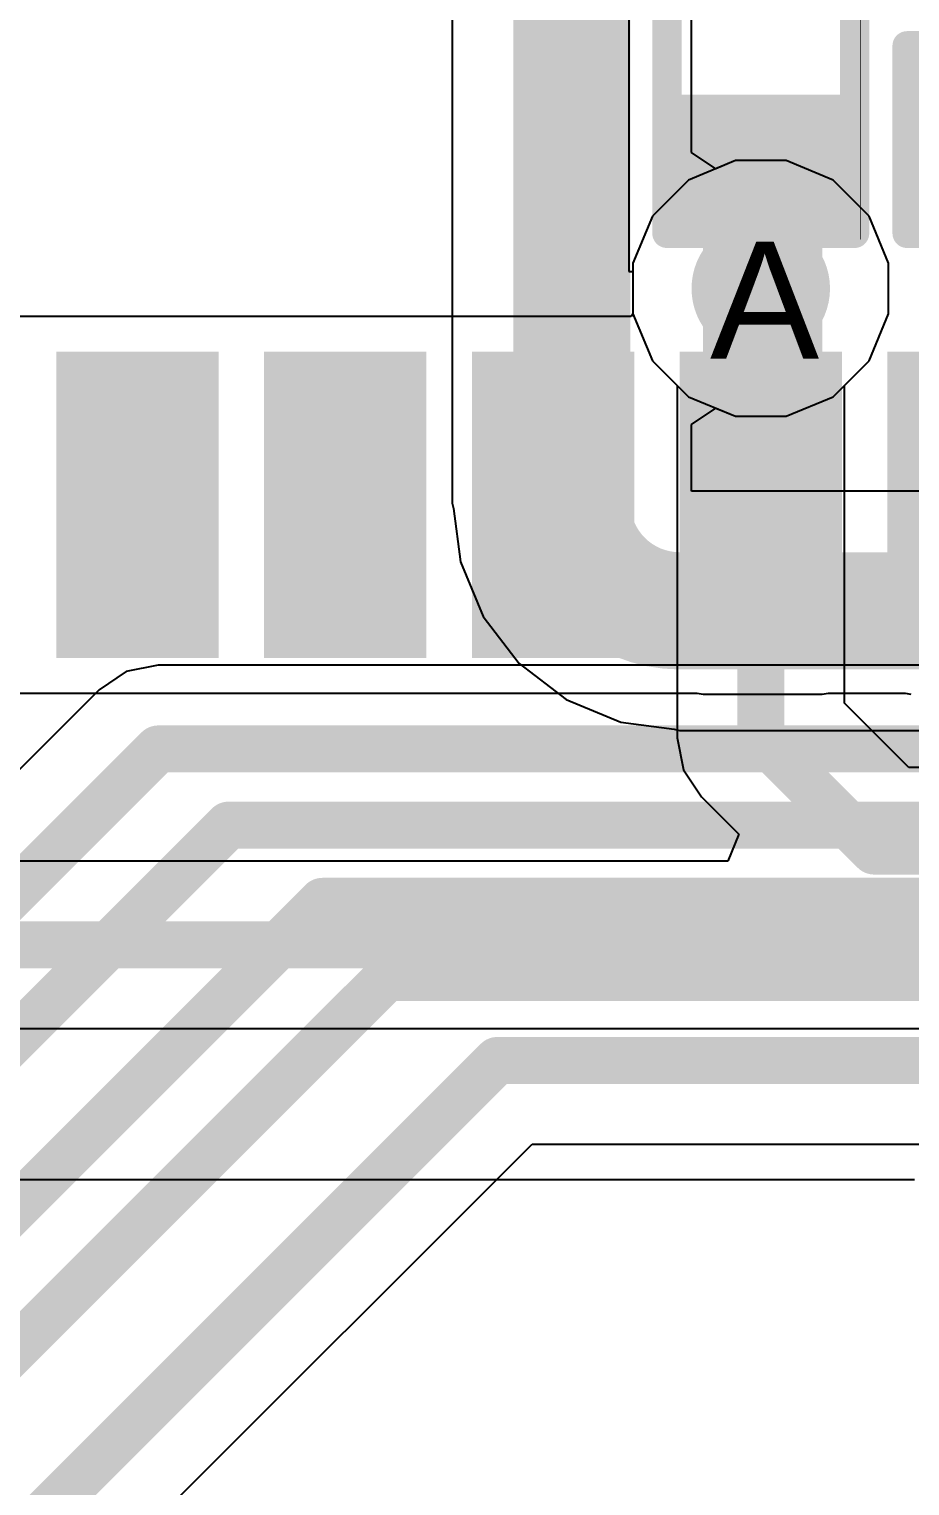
# Model space of a CAD drawing. Header units: inches. Extents: x 0 to 208, y 0 to 213.
# Drawn here: x 0.6014 to 0.7517, y 1.4447 to 1.6932 of the extents above; entities that cross this region are included whole.
import ezdxf

# ---------------------------------------------------------------- set-up
doc = ezdxf.new("R2010")
doc.units = ezdxf.units.IN
doc.header["$MEASUREMENT"] = 0
for name, color, linetype in [('Bottom Layer', 5, 'Continuous'), ('Drill Drawing', 1, 'Continuous'), ('L2_GND1', 16, 'Continuous'), ('L3_SIG1', 76, 'Continuous'), ('L4_PWR', 90, 'Continuous'), ('L5_GND2', 156, 'Continuous'), ('L6_SIG2', 130, 'Continuous'), ('L7_GND3', 216, 'Continuous'), ('Top Layer', 1, 'Continuous'), ('Top Overlay', 2, 'Continuous'), ('Top Paste', 8, 'Continuous'), ('Top Solder', 216, 'Continuous'), ('Via Holes', 16, 'Continuous')]:
    doc.layers.add(name, color=color, linetype=linetype)
doc.styles.add('Arial', font='', dxfattribs={"height": 0.2})
doc.styles.get('Arial').set_extended_font_data('Arial')

# ---------------------------------------------------------------- blocks, each defined once
blk = doc.blocks.new('C___0402_113')
at = {"layer": 'Top Layer'}
for points in [[(-0.0275, -0.0125002), (-0.0275, 0.0124998), (-0.009499999999999998, 0.0124998), (-0.009500000000000001, -0.0125002)], [(0.009499999999999998, -0.0125002), (0.009500000000000001, 0.0124998), (0.0275, 0.0124998), (0.0275, -0.0125002)]]:
    blk.add_hatch(color=1, dxfattribs=at).paths.add_polyline_path(points)
at = {"layer": 'Top Paste'}
for points in [[(-0.0275, -0.0125002), (-0.0275, 0.0124998), (-0.009499999999999998, 0.0124998), (-0.009500000000000001, -0.0125002)], [(0.009499999999999998, -0.0125002), (0.009500000000000001, 0.0124998), (0.0275, 0.0124998), (0.0275, -0.0125002)]]:
    blk.add_hatch(color=8, dxfattribs=at).paths.add_polyline_path(points)
at = {"layer": 'Top Solder'}
for points in [[(-0.0298622, -0.0148624), (-0.0298622, 0.014862), (-0.007137799999999999, 0.014862), (-0.007137800000000001, -0.0148624)], [(0.007137799999999999, -0.0148624), (0.007137800000000001, 0.014862), (0.0298622, 0.014862), (0.0298622, -0.0148624)]]:
    blk.add_hatch(color=216, dxfattribs=at).paths.add_polyline_path(points)
at = {"layer": 'Top Overlay'}
for points in [[(-0.011, 0.0159998, 0.005, 0.005, 0), (-0.031, 0.0159998, 0.005, 0.005, 0)], [(-0.031, 0.0159998, 0.005, 0.005, 0), (-0.031, -0.0160002, 0.005, 0.005, 0)], [(0.031, 0.0159998, 0.005, 0.005, 0), (0.011, 0.0159998, 0.005, 0.005, 0)], [(0.031, 0.0159998, 0.005, 0.005, 0), (0.031, -0.0160002, 0.005, 0.005, 0)], [(-0.011, -0.0160002, 0.005, 0.005, 0), (-0.031, -0.0160002, 0.005, 0.005, 0)], [(0.031, -0.0160002, 0.005, 0.005, 0), (0.011, -0.0160002, 0.005, 0.005, 0)]]:
    blk.add_lwpolyline(points, format="xyseb", dxfattribs=at)
for points in [[(-0.03225, 0.0159998, 0.0025, 0.0025, 1), (-0.02975, 0.0159998, 0.0025, 0.0025, 1)], [(-0.03225, 0.0159998, 0.0025, 0.0025, 1), (-0.02975, 0.0159998, 0.0025, 0.0025, 1)], [(-0.01225, 0.0159998, 0.0025, 0.0025, 1), (-0.00975, 0.0159998, 0.0025, 0.0025, 1)], [(0.00975, 0.0159998, 0.0025, 0.0025, 1), (0.01225, 0.0159998, 0.0025, 0.0025, 1)], [(0.02975, 0.0159998, 0.0025, 0.0025, 1), (0.03225, 0.0159998, 0.0025, 0.0025, 1)], [(0.02975, 0.0159998, 0.0025, 0.0025, 1), (0.03225, 0.0159998, 0.0025, 0.0025, 1)], [(-0.03225, -0.0160002, 0.0025, 0.0025, 1), (-0.02975, -0.0160002, 0.0025, 0.0025, 1)], [(-0.03225, -0.0160002, 0.0025, 0.0025, 1), (-0.02975, -0.0160002, 0.0025, 0.0025, 1)], [(-0.01225, -0.0160002, 0.0025, 0.0025, 1), (-0.00975, -0.0160002, 0.0025, 0.0025, 1)], [(0.00975, -0.0160002, 0.0025, 0.0025, 1), (0.01225, -0.0160002, 0.0025, 0.0025, 1)], [(0.02975, -0.0160002, 0.0025, 0.0025, 1), (0.03225, -0.0160002, 0.0025, 0.0025, 1)], [(0.02975, -0.0160002, 0.0025, 0.0025, 1), (0.03225, -0.0160002, 0.0025, 0.0025, 1)]]:
    blk.add_lwpolyline(points, format="xyseb", close=True, dxfattribs=at)
blk = doc.blocks.new('AP6256__408')
at = {"layer": 'Top Layer'}
for points in [[(0.24606525, -0.0452761), (0.20177395, -0.0452761), (0.20177395, -0.0255911), (0.24606525, -0.0255911)], [(0.24606525, -0.0807081), (0.20177395, -0.0807081), (0.20177395, -0.0610231), (0.24606525, -0.0610231)], [(0.24606525, -0.1161421), (0.20177395, -0.1161421), (0.20177395, -0.0964571), (0.24606525, -0.0964571)], [(0.24606525, -0.1515741), (0.20177395, -0.1515741), (0.20177395, -0.1318891), (0.24606525, -0.1318891)]]:
    blk.add_hatch(color=1, dxfattribs=at).paths.add_polyline_path(points)
at = {"layer": 'Top Paste'}
for points in [[(0.24606525, -0.0452761), (0.20177395, -0.0452761), (0.20177395, -0.0255911), (0.24606525, -0.0255911)], [(0.24606525, -0.0807081), (0.20177395, -0.0807081), (0.20177395, -0.0610231), (0.24606525, -0.0610231)], [(0.24606525, -0.1161421), (0.20177395, -0.1161421), (0.20177395, -0.0964571), (0.24606525, -0.0964571)], [(0.24606525, -0.1515741), (0.20177395, -0.1515741), (0.20177395, -0.1318891), (0.24606525, -0.1318891)]]:
    blk.add_hatch(color=8, dxfattribs=at).paths.add_polyline_path(points)
at = {"layer": 'Top Solder'}
for points in [[(0.25006525, -0.0492761), (0.19777395, -0.0492761), (0.19777395, -0.0215911), (0.25006525, -0.0215911)], [(0.25006525, -0.0847081), (0.19777395, -0.0847081), (0.19777395, -0.0570231), (0.25006525, -0.0570231)], [(0.25006525, -0.1201421), (0.19777395, -0.1201421), (0.19777395, -0.0924571), (0.25006525, -0.0924571)], [(0.25006525, -0.1555741), (0.19777395, -0.1555741), (0.19777395, -0.1278891), (0.25006525, -0.1278891)], [(0.25006525, -0.1910081), (0.19777395, -0.1910081), (0.19777395, -0.1633231), (0.25006525, -0.1633231)]]:
    blk.add_hatch(color=216, dxfattribs=at).paths.add_polyline_path(points)
blk = doc.blocks.new('RES_0402_462')
at = {"layer": 'Top Layer'}
for points in [[(-0.0274997, -0.0124996), (-0.0274997, 0.0125004), (-0.009499699999999998, 0.0125004), (-0.009499700000000002, -0.0124996)], [(0.009500299999999998, -0.0124996), (0.009500300000000001, 0.0125004), (0.0275003, 0.0125004), (0.0275003, -0.0124996)]]:
    blk.add_hatch(color=1, dxfattribs=at).paths.add_polyline_path(points)
at = {"layer": 'Top Paste'}
for points in [[(-0.0274997, -0.0124996), (-0.0274997, 0.0125004), (-0.009499699999999998, 0.0125004), (-0.009499700000000002, -0.0124996)], [(0.009500299999999998, -0.0124996), (0.009500300000000001, 0.0125004), (0.0275003, 0.0125004), (0.0275003, -0.0124996)]]:
    blk.add_hatch(color=8, dxfattribs=at).paths.add_polyline_path(points)
at = {"layer": 'Top Solder'}
for points in [[(-0.0296651, -0.014665), (-0.0296651, 0.0146658), (-0.007334299999999998, 0.0146658), (-0.007334300000000001, -0.014665)], [(0.007334899999999998, -0.014665), (0.007334900000000002, 0.0146658), (0.0296657, 0.0146658), (0.0296657, -0.014665)]]:
    blk.add_hatch(color=216, dxfattribs=at).paths.add_polyline_path(points)
at = {"layer": 'Top Overlay'}
for points in [[(-0.0309997, 0.0160004, 0.005, 0.005, 0), (-0.0309997, -0.0159996, 0.005, 0.005, 0)], [(-0.0309997, 0.0160004, 0.005, 0.005, 0), (0.0310003, 0.0160004, 0.005, 0.005, 0)], [(0.0310003, 0.0160004, 0.005, 0.005, 0), (0.0310003, -0.0159996, 0.005, 0.005, 0)], [(-0.0309997, -0.0159996, 0.005, 0.005, 0), (0.0310003, -0.0159996, 0.005, 0.005, 0)], [(-0.0319997, -0.0169996, 0.000127, 0.000127, 0), (0.0320003, -0.0169996, 0.000127, 0.000127, 0)]]:
    blk.add_lwpolyline(points, format="xyseb", dxfattribs=at)
for points in [[(-0.0322497, 0.0160004, 0.0025, 0.0025, 1), (-0.0297497, 0.0160004, 0.0025, 0.0025, 1)], [(-0.0322497, 0.0160004, 0.0025, 0.0025, 1), (-0.0297497, 0.0160004, 0.0025, 0.0025, 1)], [(0.0297503, 0.0160004, 0.0025, 0.0025, 1), (0.0322503, 0.0160004, 0.0025, 0.0025, 1)], [(0.0297503, 0.0160004, 0.0025, 0.0025, 1), (0.0322503, 0.0160004, 0.0025, 0.0025, 1)], [(-0.0322497, -0.0159996, 0.0025, 0.0025, 1), (-0.0297497, -0.0159996, 0.0025, 0.0025, 1)], [(-0.0322497, -0.0159996, 0.0025, 0.0025, 1), (-0.0297497, -0.0159996, 0.0025, 0.0025, 1)], [(0.0297503, -0.0159996, 0.0025, 0.0025, 1), (0.0322503, -0.0159996, 0.0025, 0.0025, 1)], [(0.0297503, -0.0159996, 0.0025, 0.0025, 1), (0.0322503, -0.0159996, 0.0025, 0.0025, 1)], [(-0.0320314, -0.0169996, 6.35e-05, 6.35e-05, 1), (-0.031968, -0.0169996, 6.35e-05, 6.35e-05, 1)], [(0.0319686, -0.0169996, 6.35e-05, 6.35e-05, 1), (0.032032, -0.0169996, 6.35e-05, 6.35e-05, 1)]]:
    blk.add_lwpolyline(points, format="xyseb", close=True, dxfattribs=at)

msp = doc.modelspace()

# ---------------------------------------------------------------- hatches: boundary and pattern name
at = {"layer": 'Bottom Layer'}
h = msp.add_hatch(color=5, dxfattribs=at)
edge = h.paths.add_edge_path()
edge.add_arc((0.7262218, 1.6490002), 0.011811, 0, 360)
at = {"layer": 'L2_GND1'}
h = msp.add_hatch(color=16, dxfattribs=at)
edge = h.paths.add_edge_path()
edge.add_arc((0.7262218, 1.6490002), 0.011811, 0, 360)
at = {"layer": 'L3_SIG1'}
h = msp.add_hatch(color=76, dxfattribs=at)
edge = h.paths.add_edge_path()
edge.add_arc((0.7262218, 1.6490002), 0.011811, 0, 360)
at = {"layer": 'L4_PWR'}
h = msp.add_hatch(color=90, dxfattribs=at)
edge = h.paths.add_edge_path()
edge.add_arc((0.7262218, 1.6490002), 0.011811, 0, 360)
at = {"layer": 'L5_GND2'}
h = msp.add_hatch(color=156, dxfattribs=at)
edge = h.paths.add_edge_path()
edge.add_arc((0.7262218, 1.6490002), 0.011811, 0, 360)
at = {"layer": 'L6_SIG2'}
h = msp.add_hatch(color=130, dxfattribs=at)
edge = h.paths.add_edge_path()
edge.add_arc((0.7262218, 1.6490002), 0.011811, 0, 360)
at = {"layer": 'L7_GND3'}
h = msp.add_hatch(color=216, dxfattribs=at)
edge = h.paths.add_edge_path()
edge.add_arc((0.7262218, 1.6490002), 0.011811, 0, 360)
at = {"layer": 'Top Layer'}
msp.add_hatch(color=1, dxfattribs=at).paths.add_polyline_path([(0.7163778, 1.5899502), (0.7367198, 1.5899502), (0.7367198, 1.6799042), (0.7163778, 1.6799042)])
h = msp.add_hatch(color=1, dxfattribs=at)
edge = h.paths.add_edge_path()
edge.add_arc((0.7262218, 1.6490002), 0.011811, 0, 360)
at = {"layer": 'Via Holes'}
h = msp.add_hatch(color=7, dxfattribs=at)
edge = h.paths.add_edge_path()
edge.add_arc((0.7262218, 1.6490002), 0.0059055, 0, 360)

# ---------------------------------------------------------------- linework, layer by layer
at = {"layer": 'Bottom Layer'}
for p, q in [((0.7218833, 1.6708112), (0.7138669, 1.6674907)), ((0.7305603, 1.6708112), (0.7218833, 1.6708112)), ((0.7385767, 1.6674907), (0.7305603, 1.6708112)), ((0.7138669, 1.6674907), (0.7077313, 1.6613551)), ((0.7447123, 1.6613551), (0.7385767, 1.6674907)), ((0.7077313, 1.6613551), (0.7044108, 1.6533387)), ((0.7480328, 1.6533387), (0.7447123, 1.6613551)), ((0.7044108, 1.6533387), (0.7044108, 1.6446617)), ((0.7480328, 1.6446617), (0.7480328, 1.6533387)), ((0.7044108, 1.6446617), (0.7077313, 1.6366453)), ((0.7447123, 1.6366453), (0.7480328, 1.6446617)), ((0.7077313, 1.6366453), (0.7138669, 1.6305097)), ((0.7385767, 1.6305097), (0.7447123, 1.6366453)), ((0.7138669, 1.6305097), (0.7218833, 1.6271892)), ((0.7305603, 1.6271892), (0.7385767, 1.6305097)), ((0.7218833, 1.6271892), (0.7305603, 1.6271892))]:
    msp.add_line(p, q, dxfattribs=at)
at = {"layer": 'L2_GND1'}
for p, q in [((0.7218833, 1.6708112), (0.7138669, 1.6674907)), ((0.7305603, 1.6708112), (0.7218833, 1.6708112)), ((0.7385767, 1.6674907), (0.7305603, 1.6708112)), ((0.7138669, 1.6674907), (0.7077313, 1.6613551)), ((0.7447123, 1.6613551), (0.7385767, 1.6674907)), ((0.7077313, 1.6613551), (0.7044108, 1.6533387)), ((0.7480328, 1.6533387), (0.7447123, 1.6613551)), ((0.7044108, 1.6533387), (0.7044108, 1.6446617)), ((0.7480328, 1.6446617), (0.7480328, 1.6533387)), ((0.7044108, 1.6446617), (0.7077313, 1.6366453)), ((0.7447123, 1.6366453), (0.7480328, 1.6446617)), ((0.7077313, 1.6366453), (0.7138669, 1.6305097)), ((0.7385767, 1.6305097), (0.7447123, 1.6366453)), ((0.7138669, 1.6305097), (0.7218833, 1.6271892)), ((0.7305603, 1.6271892), (0.7385767, 1.6305097)), ((0.7218833, 1.6271892), (0.7305603, 1.6271892))]:
    msp.add_line(p, q, dxfattribs=at)
at = {"layer": 'L3_SIG1'}
for p, q in [((0.7218833, 1.6708112), (0.7138669, 1.6674907)), ((0.7305603, 1.6708112), (0.7218833, 1.6708112)), ((0.7385767, 1.6674907), (0.7305603, 1.6708112)), ((0.7138669, 1.6674907), (0.7077313, 1.6613551)), ((0.7447123, 1.6613551), (0.7385767, 1.6674907)), ((0.7077313, 1.6613551), (0.7044108, 1.6533387)), ((0.7480328, 1.6533387), (0.7447123, 1.6613551)), ((0.7044108, 1.6533387), (0.7044108, 1.6446617)), ((0.7480328, 1.6446617), (0.7480328, 1.6533387)), ((0.7044108, 1.6446617), (0.7077313, 1.6366453)), ((0.7447123, 1.6366453), (0.7480328, 1.6446617)), ((0.7077313, 1.6366453), (0.7119481, 1.6324285)), ((0.7404967, 1.6324297), (0.7447123, 1.6366453)), ((0.7119481, 1.6324285), (0.7119481, 1.5723549)), ((0.7404967, 1.5782671), (0.7404967, 1.6324297)), ((0.7514894, 1.5672743), (0.7404967, 1.5782671)), ((0.7119481, 1.5723549), (0.711948, 1.5723544)), ((0.711948, 1.5723544), (0.7130347, 1.5668919)), ((0.7130347, 1.5668919), (0.7161289, 1.5622609)), ((0.8374558, 1.5672743), (0.7514894, 1.5672743)), ((0.7161289, 1.5622609), (0.7224961, 1.5558937)), ((0.7224961, 1.5558937), (0.7205827, 1.5512743)), ((0.7205827, 1.5512743), (0.5540001, 1.5512743)), ((0.5599123, 1.5227257), (0.9140055, 1.5227257))]:
    msp.add_line(p, q, dxfattribs=at)
for points in [[(0.7262218, 1.6490002, 0.008, 0.008, 0), (0.7262224, 1.6489996, 0.008, 0.008, 0)], [(0.7262224, 1.5723544, 0.008, 0.008, 0), (0.7262224, 1.6489996, 0.008, 0.008, 0)], [(0.7262224, 1.5723544, 0.008, 0.008, 0), (0.7455768, 1.553, 0.008, 0.008, 0)], [(0.7455768, 1.553, 0.008, 0.008, 0), (3.811, 1.553, 0.008, 0.008, 0)], [(0.5539996, 1.537, 0.008, 0.008, 0), (3.828, 1.537, 0.008, 0.008, 0)]]:
    msp.add_lwpolyline(points, format="xyseb", dxfattribs=at)
for points in [[(0.7242218, 1.6490002, 0.004, 0.004, 1), (0.7282218, 1.6490002, 0.004, 0.004, 1)], [(0.7242224, 1.6489996, 0.004, 0.004, 1), (0.7282224, 1.6489996, 0.004, 0.004, 1)], [(0.7242224, 1.6489996, 0.004, 0.004, 1), (0.7282224, 1.6489996, 0.004, 0.004, 1)], [(0.7242224, 1.5723544, 0.004, 0.004, 1), (0.7282224, 1.5723544, 0.004, 0.004, 1)], [(0.7242224, 1.5723544, 0.004, 0.004, 1), (0.7282224, 1.5723544, 0.004, 0.004, 1)], [(0.7435768, 1.553, 0.004, 0.004, 1), (0.7475768, 1.553, 0.004, 0.004, 1)], [(0.7435768, 1.553, 0.004, 0.004, 1), (0.7475768, 1.553, 0.004, 0.004, 1)]]:
    msp.add_lwpolyline(points, format="xyseb", close=True, dxfattribs=at)
at = {"layer": 'L4_PWR'}
for p, q in [((0.673608, 1.7172961), (0.673608, 1.6123642)), ((0.7143916, 1.672208), (0.7143916, 1.7123363)), ((0.718549, 1.6694301), (0.7143916, 1.672208)), ((0.7218833, 1.6708112), (0.718549, 1.6694301)), ((0.7305603, 1.6708112), (0.7218833, 1.6708112)), ((0.7385767, 1.6674907), (0.7305603, 1.6708112)), ((0.7447123, 1.6613551), (0.7385767, 1.6674907)), ((0.7480328, 1.6533387), (0.7447123, 1.6613551)), ((0.7480328, 1.6446617), (0.7480328, 1.6533387)), ((0.7447123, 1.6366453), (0.7480328, 1.6446617)), ((0.7385767, 1.6305097), (0.7447123, 1.6366453)), ((0.7305603, 1.6271892), (0.7385767, 1.6305097)), ((0.7143916, 1.6257924), (0.718549, 1.6285703)), ((0.718549, 1.6285703), (0.7218833, 1.6271892)), ((0.7143916, 1.614392), (0.7143916, 1.6257924)), ((0.7218833, 1.6271892), (0.7305603, 1.6271892)), ((0.834235, 1.614392), (0.7143916, 1.614392)), ((0.673608, 1.6123642), (0.6737885, 1.6114569)), ((0.6737885, 1.6114569), (0.6749875, 1.6023495)), ((0.6749875, 1.6023495), (0.6788532, 1.5930168)), ((0.6788532, 1.5930168), (0.6850027, 1.5850027)), ((0.6850027, 1.5850027), (0.6930168, 1.5788532)), ((0.6930168, 1.5788532), (0.7023495, 1.5749875)), ((0.7023495, 1.5749875), (0.711461, 1.573788)), ((0.711461, 1.573788), (0.7123638, 1.5736084)), ((0.7123638, 1.5736084), (0.7123647, 1.5736084)), ((0.7123647, 1.5736084), (0.7123647, 1.5736082)), ((0.7123647, 1.5736082), (0.7123657, 1.5736084)), ((0.7123657, 1.5736084), (0.834235, 1.5736084)), ((0.4165288, 1.497), (0.7524488, 1.497))]:
    msp.add_line(p, q, dxfattribs=at)
for points in [[(0.6939998, 1.6123642, 0.02, 0.02, 0), (0.6939998, 1.7172962, 0.02, 0.02, 0)], [(0.7123647, 1.594, 0.02, 0.02, -0.4142055880286246), (0.694, 1.6123642, 0.02, 0.02, 0)], [(0.7123647, 1.594, 0.02, 0.02, -0.4142055880286246), (0.694, 1.6123642, 0.02, 0.02, 0)], [(0.7123647, 1.594, 0.02, 0.02, -0.4142055880286246), (0.694, 1.6123642, 0.02, 0.02, 0)], [(0.7123647, 1.594, 0.02, 0.02, -0.4142055881289395), (0.694, 1.6123642, 0.02, 0.02, 0)], [(0.7123638, 1.5940002, 0.02, 0.02, 0), (0.8419998, 1.5940002, 0.02, 0.02, 0)]]:
    msp.add_lwpolyline(points, format="xyseb", dxfattribs=at)
for points in [[(0.6889998, 1.6123642, 0.01, 0.01, 1), (0.6989998, 1.6123642, 0.01, 0.01, 1)], [(0.689, 1.6123642, 0.01, 0.01, 1), (0.699, 1.6123642, 0.01, 0.01, 1)], [(0.689, 1.6123642, 0.01, 0.01, 1), (0.699, 1.6123642, 0.01, 0.01, 1)], [(0.689, 1.6123642, 0.01, 0.01, 1), (0.699, 1.6123642, 0.01, 0.01, 1)], [(0.689, 1.6123642, 0.01, 0.01, 1), (0.699, 1.6123642, 0.01, 0.01, 1)], [(0.7073638, 1.5940002, 0.01, 0.01, 1), (0.7173638, 1.5940002, 0.01, 0.01, 1)], [(0.7073647, 1.594, 0.01, 0.01, 1), (0.7173647, 1.594, 0.01, 0.01, 1)], [(0.7073647, 1.594, 0.01, 0.01, 1), (0.7173647, 1.594, 0.01, 0.01, 1)], [(0.7073647, 1.594, 0.01, 0.01, 1), (0.7173647, 1.594, 0.01, 0.01, 1)], [(0.7073647, 1.594, 0.01, 0.01, 1), (0.7173647, 1.594, 0.01, 0.01, 1)]]:
    msp.add_lwpolyline(points, format="xyseb", close=True, dxfattribs=at)
at = {"layer": 'L5_GND2'}
for p, q in [((0.7218833, 1.6708112), (0.7138669, 1.6674907)), ((0.7305603, 1.6708112), (0.7218833, 1.6708112)), ((0.7385767, 1.6674907), (0.7305603, 1.6708112)), ((0.7138669, 1.6674907), (0.7077313, 1.6613551)), ((0.7447123, 1.6613551), (0.7385767, 1.6674907)), ((0.7077313, 1.6613551), (0.7044108, 1.6533387)), ((0.7480328, 1.6533387), (0.7447123, 1.6613551)), ((0.7044108, 1.6533387), (0.7044108, 1.6446617)), ((0.7480328, 1.6446617), (0.7480328, 1.6533387)), ((0.7044108, 1.6446617), (0.7077313, 1.6366453)), ((0.7447123, 1.6366453), (0.7480328, 1.6446617)), ((0.7077313, 1.6366453), (0.7138669, 1.6305097)), ((0.7385767, 1.6305097), (0.7447123, 1.6366453)), ((0.7138669, 1.6305097), (0.7218833, 1.6271892)), ((0.7305603, 1.6271892), (0.7385767, 1.6305097)), ((0.7218833, 1.6271892), (0.7305603, 1.6271892))]:
    msp.add_line(p, q, dxfattribs=at)
at = {"layer": 'L6_SIG2'}
for p, q in [((0.7218833, 1.6708112), (0.7138669, 1.6674907)), ((0.7305603, 1.6708112), (0.7218833, 1.6708112)), ((0.7385767, 1.6674907), (0.7305603, 1.6708112)), ((0.7138669, 1.6674907), (0.7077313, 1.6613551)), ((0.7447123, 1.6613551), (0.7385767, 1.6674907)), ((0.7077313, 1.6613551), (0.7044108, 1.6533387)), ((0.7480328, 1.6533387), (0.7447123, 1.6613551)), ((0.7044108, 1.6533387), (0.7044108, 1.6446617)), ((0.7480328, 1.6446617), (0.7480328, 1.6533387)), ((0.7044108, 1.6446617), (0.7077313, 1.6366453)), ((0.7447123, 1.6366453), (0.7480328, 1.6446617)), ((0.7077313, 1.6366453), (0.7138669, 1.6305097)), ((0.7385767, 1.6305097), (0.7447123, 1.6366453)), ((0.7138669, 1.6305097), (0.7218833, 1.6271892)), ((0.7305603, 1.6271892), (0.7385767, 1.6305097)), ((0.7218833, 1.6271892), (0.7305603, 1.6271892)), ((0.6179817, 1.5836319), (0.6133507, 1.5805377)), ((0.6234442, 1.5847186), (0.6179817, 1.5836319)), ((0.6234447, 1.5847185), (0.6234442, 1.5847186)), ((0.8177364, 1.5847185), (0.6234447, 1.5847185)), ((0.6133505, 1.5805374), (0.3643995, 1.3315865)), ((0.6133507, 1.5805377), (0.6133505, 1.5805374)), ((0.5379756, 1.3537886), (0.6872018, 1.5030149)), ((0.6872018, 1.5030149), (1.2582951, 1.5030149))]:
    msp.add_line(p, q, dxfattribs=at)
for points in [[(0.3703122, 1.3173122, 0.008, 0.008, 0), (0.6234442, 1.5704442, 0.008, 0.008, 0)], [(0.6234442, 1.5704442, 0.008, 0.008, 0), (1.8414442, 1.5704442, 0.008, 0.008, 0)], [(0.3598802, 1.2818802, 0.008, 0.008, 0), (0.6354442, 1.5574442, 0.008, 0.008, 0)], [(0.6354442, 1.5574442, 0.008, 0.008, 0), (1.8604442, 1.5574442, 0.008, 0.008, 0)], [(0.3534462, 1.2464462, 0.008, 0.008, 0), (0.6514442, 1.5444442, 0.008, 0.008, 0)], [(0.6514442, 1.5444442, 0.008, 0.008, 0), (1.8874442, 1.5444442, 0.008, 0.008, 0)], [(0.3420433, 1.2110142, 0.008, 0.008, 0), (0.6624733, 1.5314442, 0.008, 0.008, 0)], [(0.6624733, 1.5314442, 0.008, 0.008, 0), (1.9124442, 1.5314442, 0.008, 0.008, 0)], [(0.3440002, 1.1800002, 0.008, 0.008, 0), (0.6812892, 1.5172892, 0.008, 0.008, 0)], [(0.6812892, 1.5172892, 0.008, 0.008, 0), (0.7648112, 1.5172892, 0.008, 0.008, 0)]]:
    msp.add_lwpolyline(points, format="xyseb", dxfattribs=at)
for points in [[(0.6214442, 1.5704442, 0.004, 0.004, 1), (0.6254442, 1.5704442, 0.004, 0.004, 1)], [(0.6214442, 1.5704442, 0.004, 0.004, 1), (0.6254442, 1.5704442, 0.004, 0.004, 1)], [(0.6334442, 1.5574442, 0.004, 0.004, 1), (0.6374442, 1.5574442, 0.004, 0.004, 1)], [(0.6334442, 1.5574442, 0.004, 0.004, 1), (0.6374442, 1.5574442, 0.004, 0.004, 1)], [(0.6494442, 1.5444442, 0.004, 0.004, 1), (0.6534442, 1.5444442, 0.004, 0.004, 1)], [(0.6494442, 1.5444442, 0.004, 0.004, 1), (0.6534442, 1.5444442, 0.004, 0.004, 1)], [(0.6604733, 1.5314442, 0.004, 0.004, 1), (0.6644733, 1.5314442, 0.004, 0.004, 1)], [(0.6604733, 1.5314442, 0.004, 0.004, 1), (0.6644733, 1.5314442, 0.004, 0.004, 1)], [(0.6792892, 1.5172892, 0.004, 0.004, 1), (0.6832892, 1.5172892, 0.004, 0.004, 1)], [(0.6792892, 1.5172892, 0.004, 0.004, 1), (0.6832892, 1.5172892, 0.004, 0.004, 1)]]:
    msp.add_lwpolyline(points, format="xyseb", close=True, dxfattribs=at)
at = {"layer": 'L7_GND3'}
for p, q in [((0.7218833, 1.6708112), (0.7138669, 1.6674907)), ((0.7305603, 1.6708112), (0.7218833, 1.6708112)), ((0.7385767, 1.6674907), (0.7305603, 1.6708112)), ((0.7138669, 1.6674907), (0.7077313, 1.6613551)), ((0.7447123, 1.6613551), (0.7385767, 1.6674907)), ((0.7077313, 1.6613551), (0.7044108, 1.6533387)), ((0.7480328, 1.6533387), (0.7447123, 1.6613551)), ((0.7044108, 1.6533387), (0.7044108, 1.6446617)), ((0.7480328, 1.6446617), (0.7480328, 1.6533387)), ((0.7044108, 1.6446617), (0.7077313, 1.6366453)), ((0.7447123, 1.6366453), (0.7480328, 1.6446617)), ((0.7077313, 1.6366453), (0.7138669, 1.6305097)), ((0.7385767, 1.6305097), (0.7447123, 1.6366453)), ((0.7138669, 1.6305097), (0.7218833, 1.6271892)), ((0.7305603, 1.6271892), (0.7385767, 1.6305097)), ((0.7218833, 1.6271892), (0.7305603, 1.6271892))]:
    msp.add_line(p, q, dxfattribs=at)
at = {"layer": 'Top Layer'}
for p, q in [((0.7037198, 1.7269042), (0.7037198, 1.6889042)), ((0.7037198, 1.6889042), (0.7037198, 1.6519042)), ((0.7037198, 1.6519042), (0.7044108, 1.6519042)), ((0.7044108, 1.6519042), (0.7044108, 1.6446618)), ((0.7041302, 1.6442418), (0.5690937, 1.6442418)), ((0.7044108, 1.6446618), (0.7041302, 1.6442418)), ((0.5598847, 1.5799506), (0.7153909, 1.5799506)), ((0.7153909, 1.5799506), (0.7163778, 1.5797543)), ((0.7163778, 1.5797543), (0.7367198, 1.5797543)), ((0.7367198, 1.5797543), (0.7377067, 1.5799506)), ((0.7377067, 1.5799506), (0.7508249, 1.5799506)), ((0.7508249, 1.5799506), (0.7518118, 1.5797543))]:
    msp.add_line(p, q, dxfattribs=at)

# ---------------------------------------------------------------- block references
for name, p, rotation in [('RES_0402_462', (0.7262202, 1.6894039), 90), ('C___0402_113', (0.7821838, 1.674404), 180), ('AP6256__408', (0.5844882, 1.3881766), 90)]:
    msp.add_blockref(name, p, dxfattribs=dict(rotation=rotation))

# ---------------------------------------------------------------- texts
at = {"layer": 'Drill Drawing', "style": 'Arial'}
msp.add_text('A', height=0.02, dxfattribs=at).set_placement((0.7175573, 1.6370035))

doc.saveas('drawing.dxf')
